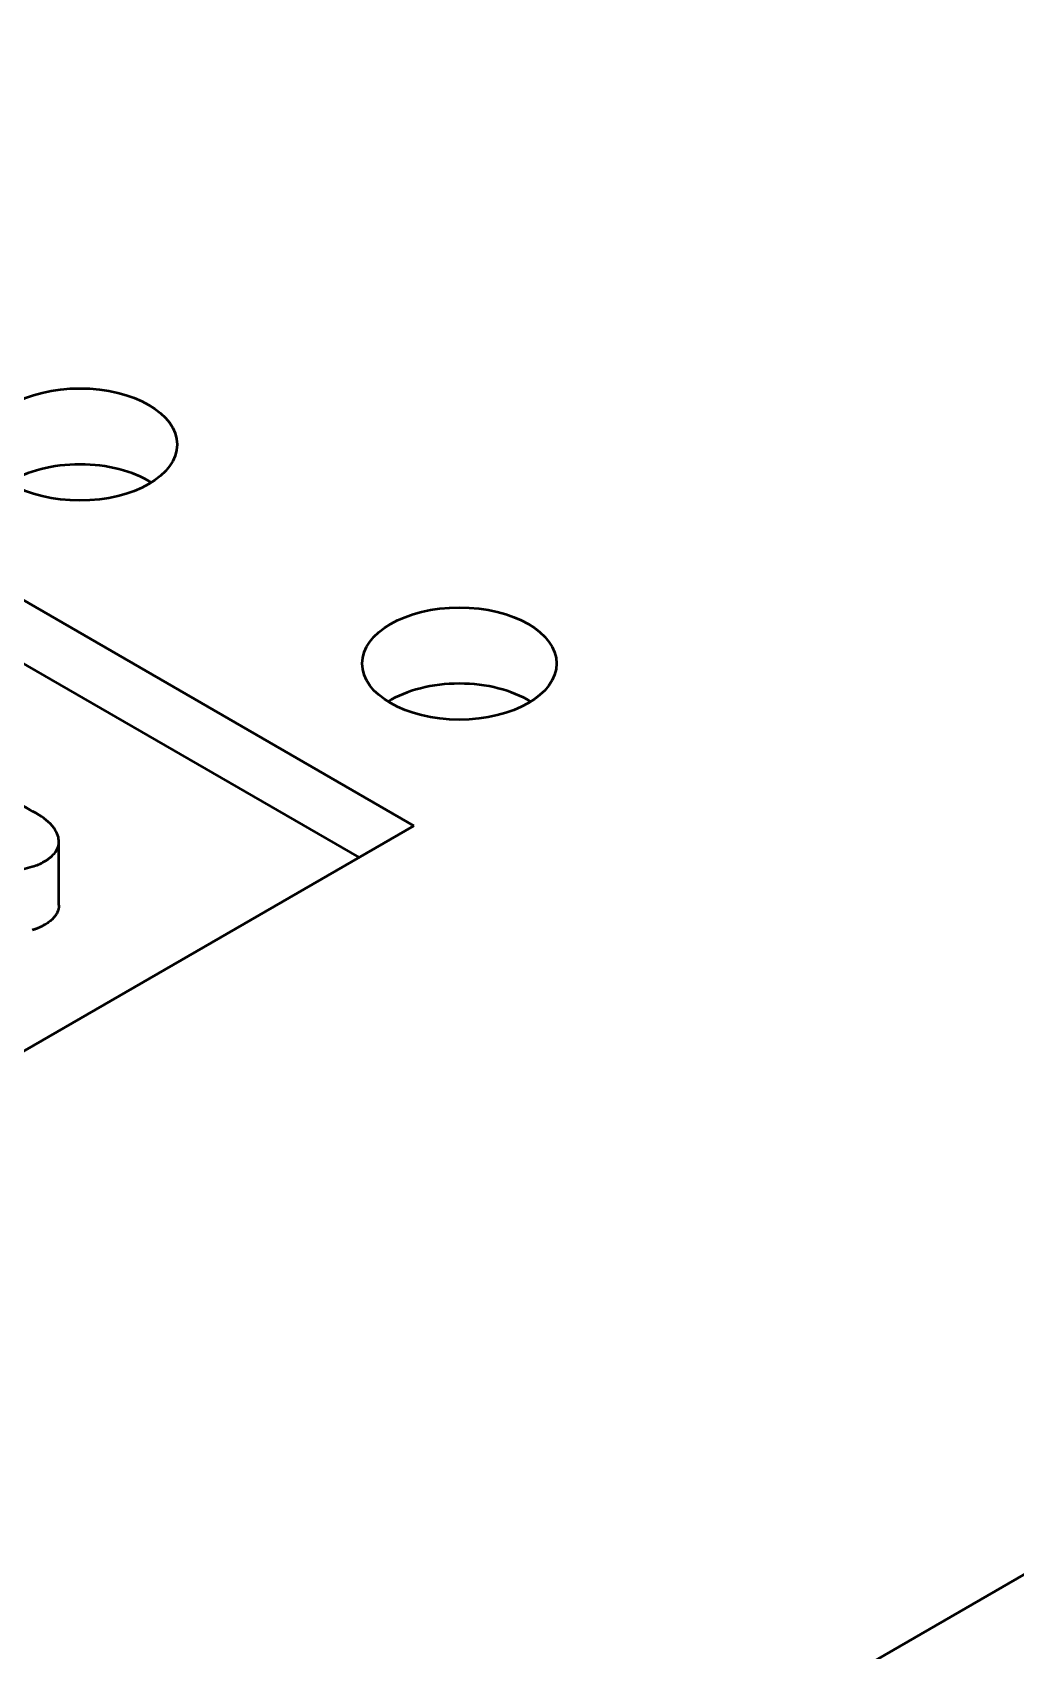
# Model space of a CAD drawing. Header units: millimetres. Extents: x 2121 to 4904, y 892 to 1933.
# Drawn here: x 3203.13 to 3212.62, y 1721.37 to 1736.98 of the extents above; entities that cross this region are included whole.
import ezdxf

# ---------------------------------------------------------------- set-up
doc = ezdxf.new("R2010")
doc.units = ezdxf.units.MM
doc.header["$LTSCALE"] = 1.8
doc.layers.add('외형선(ISO)', color=7, linetype='Continuous', lineweight=50)

msp = doc.modelspace()

# ---------------------------------------------------------------- linework, layer by layer
at = {"layer": '외형선(ISO)', "color": 7}
for p, q in [((3193.554, 1736.981), (3206.812, 1729.327)), ((3193.554, 1736.369), (3206.282, 1729.02)), ((3115.038, 1665.716), (3235.953, 1735.527)), ((3206.812, 1729.327), (3200.978, 1725.958)), ((3203.384, 1728.559), (3203.384, 1729.172))]:
    msp.add_line(p, q, dxfattribs=at)
for centre in [(3203.588, 1733.005), (3207.251, 1730.891)]:
    msp.add_ellipse(centre, major_axis=(0.938, 0), ratio=0.57735, dxfattribs=at)
for centre in [(3203.588, 1732.271), (3207.251, 1730.156)]:
    msp.add_ellipse(centre, major_axis=(-0.938, 0), ratio=0.57735, start_param=3.887751, end_param=5.537027, dxfattribs=at)
for points, knots in [([(3203.164, 1729.447), (3203.084, 1729.493), (3202.996, 1729.538), (3202.824, 1729.605), (3202.74, 1729.631), (3202.583, 1729.659), (3202.488, 1729.671), (3202.229, 1729.658), (3202.098, 1729.632), (3201.977, 1729.597)], [-0.2492526, -0.2492526, -0.2492526, -0.2492526, -0.1695753, -0.1695753, -0.1037794, -0.1037794, -0.0540017, -0.0540017, 0, 0, 0, 0]), ([(3203.244, 1728.981), (3203.29, 1729.008), (3203.327, 1729.038), (3203.374, 1729.105), (3203.385, 1729.139), (3203.384, 1729.205), (3203.376, 1729.251), (3203.296, 1729.359), (3203.235, 1729.406), (3203.164, 1729.447)], [-0.1759804, -0.1759804, -0.1759804, -0.1759804, -0.1269658, -0.1269658, -0.0809876, -0.0809876, -0.0404742, -0.0404742, 0, 0, 0, 0]), ([(3202.399, 1728.897), (3202.454, 1728.884), (3202.511, 1728.875), (3202.628, 1728.865), (3202.688, 1728.864), (3202.88, 1728.873), (3203.009, 1728.898), (3203.128, 1728.932)], [-0.1009025, -0.1009025, -0.1009025, -0.1009025, -0.0772262, -0.0772262, -0.0533057, -0.0533057, 0, 0, 0, 0]), ([(3203.128, 1728.932), (3203.149, 1728.938), (3203.169, 1728.945), (3203.208, 1728.962), (3203.227, 1728.971), (3203.244, 1728.981)], [-0.01925722, -0.01925722, -0.01925722, -0.01925722, -0.01001082, -0.01001082, 0, 0, 0, 0])]:
    msp.add_open_spline(points, degree=3, knots=knots, dxfattribs=at)
for points in [[(3203.384, 1728.559), (3203.384, 1728.45), (3203.244, 1728.369)], [(3203.244, 1728.369), (3203.189, 1728.337), (3203.128, 1728.32)]]:
    msp.add_open_spline(points, degree=2, dxfattribs=at)

doc.saveas('drawing.dxf')
